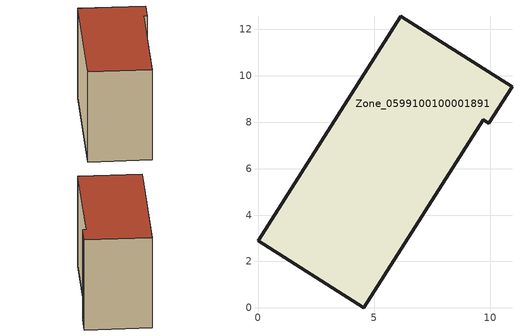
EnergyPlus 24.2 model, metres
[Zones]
Zone_0599100100001891
 floor ground (C_G): 9.7,8.1 4.56,0 0,2.89 6.14,12.57 10.94,9.52 9.94,7.95 z1.6
 wall outside (C_F): 6.14,12.57 0,2.89 4.56,0 9.7,8.1 9.94,7.95 10.94,9.52 6.14,12.57 z1.6:10.14
 roof outside (C_R): 9.94,7.95 10.94,9.52 6.14,12.57 0,2.89 4.56,0 9.7,8.1 z10.14
[BUILDING]
Pand.0599100100001891: North Axis=0; Terrain=City; Loads Convergence Tolerance Value=0.04; Temperature Convergence Tolerance Value=0.4; Solar Distribution=FullExterior; Maximum Number of Warmup Days=25; Minimum Number of Warmup Days=1
[Site:Location]
Rotterdam.The.Hague.AP_ZH_NLD Design_Conditions: Latitude=51.96; Longitude=4.45; Time Zone=1; Elevation=-4.5
[SITE:GROUNDTEMPERATURE:BUILDINGSURFACE]
18, 18, 18, 18, 18, 18, 18, 18, 18, 18, 18, 18
[MATERIAL] Thermal Absorptance=0.9; Solar Absorptance=0.7; Visible Absorptance=0.7
Name | Roughness | Thickness | Conductivity | Density | Specific Heat
G.TI.2006-2014 | MediumSmooth | 0.15 | 0.06 | 540 | 1210
F.TI.2006-2014 | Rough | 0.3 | 0.12 | 1920 | 840
R.TI.2006-2014 | MediumRough | 0.2 | 0.08 | 1500 | 1000
[CONSTRUCTION]
C_G: G.TI.2006-2014
C_F: F.TI.2006-2014
C_R: R.TI.2006-2014
[ZONE]
Zone_0599100100001891: Type=1; Multiplier=1; Ceiling Height=Autocalculate; Volume=Autocalculate; Floor Area=autocalculate; Part of Total Floor Area=Yes
[ZONEINFILTRATION:DESIGNFLOWRATE]
Infil_Zone_0599100100001891: Zone or ZoneList or Space or SpaceList=Zone_0599100100001891; Schedule=AlwaysOn; Design Flow Rate Calculation Method=Flow/Area; Flow Rate per Floor Area=0.0015; Constant Term Coefficient=1; Temperature Term Coefficient=0; Velocity Term Coefficient=0; Velocity Squared Term Coefficient=0
[HVACTEMPLATE:ZONE:IDEALLOADSAIRSYSTEM]
Zone_0599100100001891: Maximum Heating Supply Air Temperature=50; Minimum Cooling Supply Air Temperature=13; Maximum Heating Supply Air Humidity Ratio=0.0156; Minimum Cooling Supply Air Humidity Ratio=0.0077; Heating Limit=NoLimit; Cooling Limit=NoLimit; Dehumidification Control Type=ConstantSensibleHeatRatio; Cooling Sensible Heat Ratio=0.7; Dehumidification Setpoint=60; Humidification Control Type=None; Humidification Setpoint=30; Outdoor Air Method=None; Outdoor Air Flow Rate per Person=0.00944; Outdoor Air Flow Rate per Zone Floor Area=0; Outdoor Air Flow Rate per Zone=0; Demand Controlled Ventilation Type=None; Outdoor Air Economizer Type=NoEconomizer; Heat Recovery Type=None; Sensible Heat Recovery Effectiveness=0.7; Latent Heat Recovery Effectiveness=0.65
[ZONECONTROL:THERMOSTAT]
ThermostatControl_Zone_0599100100001891: Zone or ZoneList=Zone_0599100100001891; Control Type Schedule=DualSetpointControlType; Control 1=Thermostat_Zone_0599100100001891; Temperature Difference Between Cutout And Setpoint=0
[THERMOSTATSETPOINT:DUALSETPOINT]
Thermostat_Zone_0599100100001891: Heating Setpoint Temperature Schedule=HeatingSetpoint_Zone_0599100100001891; Cooling Setpoint Temperature Schedule=CoolingSetpoint_Zone_0599100100001891
[SCHEDULE:COMPACT]
HeatingSetpoint_Zone_0599100100001891: Through: 12/31, For: AllDays, Until: 24:00, 21
CoolingSetpoint_Zone_0599100100001891: Through: 12/31, For: AllDays, Until: 24:00, 24
DualSetpointControlType: Through: 12/31, For: AllDays, Until: 24:00, 4
AlwaysOn: Through: 12/31, For: AllDays, Until: 24:00, 1
